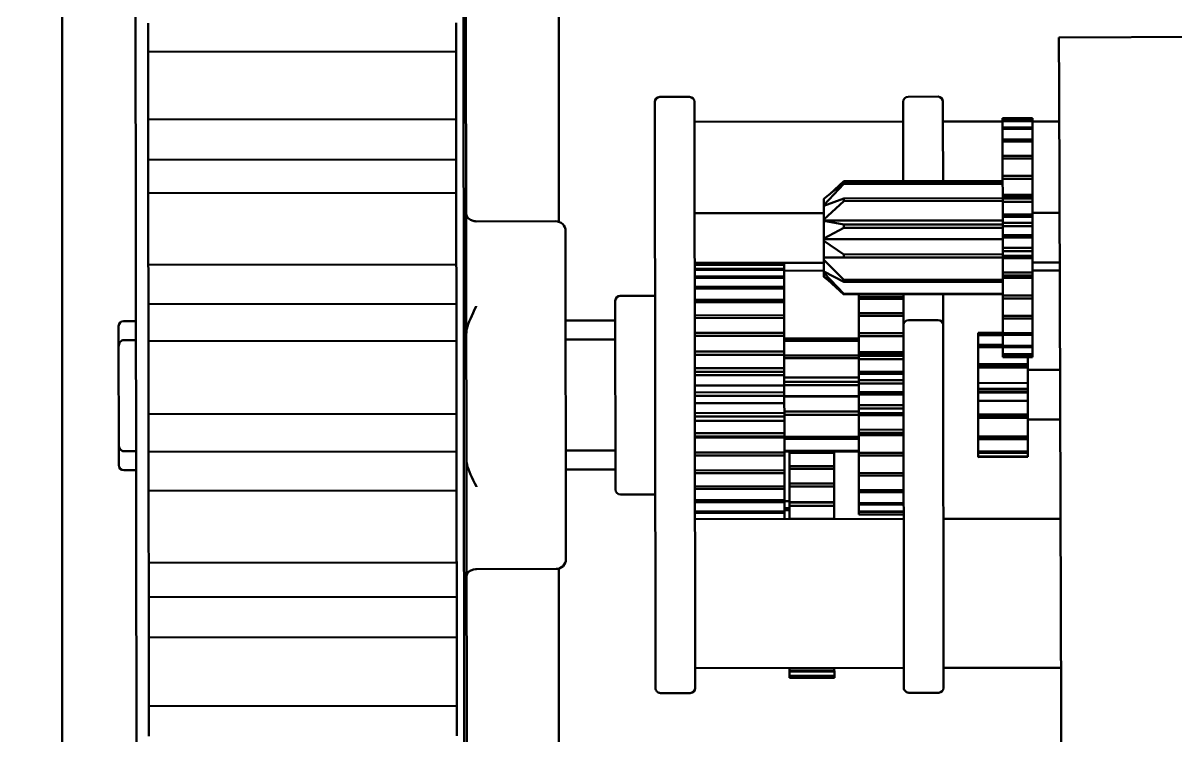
# Model space of a CAD drawing. Header units: millimetres. Extents: x 0 to 586, y -128 to 462.
# Drawn here: x 74.18 to 97.39, y 77.51 to 91.86 of the extents above; entities that cross this region are included whole.
import ezdxf

# ---------------------------------------------------------------- set-up
doc = ezdxf.new("R2010")
doc.units = ezdxf.units.MM
doc.linetypes.add('Сплошная', pattern=[0])
doc.layers.add('Viewport3ForCustomObjects_0', color=7, linetype='Continuous')
doc.layers.add('Видимый контур (ГОСТ)', color=7, linetype='Сплошная', lineweight=50)

# ---------------------------------------------------------------- blocks, each defined once
blk = doc.blocks.new('CustomObjectsInViewport3_0')
at = {"layer": 'Видимый контур (ГОСТ)', "ltscale": 1.31579}
for p, q in [((-10108, -10083), (-10108, -10043)), ((-10098, -10043), (-10098, -10059.567)), ((-10106.526, -10049.516), (-10106.496, -10076.616)), ((-10099.896, -10076.608), (-10099.926, -10049.508)), ((-10099.847, -10075.658), (-10099.875, -10050.458)), ((-10076.134, -10055.814), (-10087.934, -10055.853)), ((-10087.931, -10056.853), (-10087.934, -10055.853)), ((-10106.268, -10056.145), (-10100.068, -10056.138)), ((-10087.931, -10056.853), (-10087.889, -10069.453)), ((-10095.367, -10057.053), (-10095.967, -10057.054)), ((-10090.367, -10057.047), (-10090.967, -10057.048)), ((-10096.067, -10057.554), (-10096.067, -10057.154)), ((-10095.267, -10057.153), (-10095.267, -10057.553)), ((-10091.067, -10057.548), (-10091.067, -10057.148)), ((-10090.267, -10057.147), (-10090.267, -10057.547)), ((-10106.267, -10057.507), (-10100.067, -10057.5)), ((-10096.067, -10057.554), (-10096.055, -10068.554)), ((-10095.267, -10057.553), (-10091.067, -10057.548)), ((-10095.255, -10068.553), (-10095.267, -10057.553)), ((-10091.067, -10057.548), (-10091.066, -10058.749)), ((-10090.267, -10057.547), (-10089.067, -10057.546)), ((-10090.266, -10058.749), (-10090.267, -10057.547)), ((-10089.067, -10057.478), (-10089.067, -10057.481)), ((-10088.467, -10057.478), (-10089.067, -10057.478)), ((-10089.067, -10057.481), (-10088.467, -10057.48)), ((-10089.067, -10057.522), (-10089.067, -10057.481)), ((-10088.467, -10057.521), (-10089.067, -10057.522)), ((-10089.067, -10057.522), (-10089.067, -10057.538)), ((-10089.067, -10057.668), (-10089.067, -10057.538)), ((-10089.067, -10057.538), (-10088.467, -10057.538)), ((-10088.467, -10057.48), (-10088.467, -10057.478)), ((-10088.467, -10057.48), (-10088.467, -10057.521)), ((-10088.467, -10057.538), (-10088.467, -10057.521)), ((-10088.467, -10057.538), (-10088.467, -10057.668)), ((-10088.467, -10057.545), (-10087.929, -10057.545)), ((-10089.067, -10057.668), (-10089.067, -10057.698)), ((-10088.467, -10057.668), (-10089.067, -10057.668)), ((-10089.067, -10057.698), (-10088.467, -10057.697)), ((-10089.066, -10057.912), (-10089.067, -10057.698)), ((-10088.467, -10057.697), (-10088.467, -10057.668)), ((-10088.467, -10057.697), (-10088.466, -10057.911)), ((-10088.466, -10057.911), (-10089.066, -10057.912)), ((-10089.066, -10057.912), (-10089.066, -10057.954)), ((-10089.066, -10057.954), (-10088.466, -10057.953)), ((-10089.066, -10058.241), (-10089.066, -10057.954)), ((-10088.466, -10057.953), (-10088.466, -10057.911)), ((-10088.466, -10057.953), (-10088.466, -10058.241)), ((-10089.066, -10058.241), (-10089.066, -10058.294)), ((-10088.466, -10058.241), (-10089.066, -10058.241)), ((-10088.466, -10058.293), (-10088.466, -10058.241)), ((-10106.266, -10058.321), (-10100.066, -10058.314)), ((-10089.066, -10058.294), (-10088.466, -10058.293)), ((-10089.066, -10058.643), (-10089.066, -10058.294)), ((-10088.466, -10058.293), (-10088.466, -10058.642)), ((-10092.266, -10058.751), (-10089.066, -10058.747)), ((-10088.466, -10058.642), (-10089.066, -10058.643)), ((-10089.066, -10058.643), (-10089.066, -10058.703)), ((-10089.065, -10059.025), (-10089.066, -10058.703)), ((-10089.066, -10058.703), (-10088.466, -10058.703)), ((-10088.466, -10058.703), (-10088.466, -10058.642)), ((-10088.466, -10058.703), (-10088.465, -10059.024)), ((-10092.266, -10058.781), (-10092.665, -10059.107)), ((-10092.665, -10059.23), (-10092.265, -10058.804)), ((-10092.547, -10059.011), (-10092.266, -10058.751)), ((-10089.066, -10058.777), (-10092.266, -10058.781)), ((-10092.265, -10058.804), (-10092.266, -10058.781)), ((-10092.265, -10058.804), (-10089.065, -10058.801)), ((-10106.265, -10058.993), (-10100.065, -10058.986)), ((-10092.265, -10059.096), (-10092.665, -10059.242)), ((-10092.665, -10059.107), (-10092.665, -10059.23)), ((-10092.665, -10059.517), (-10092.265, -10059.148)), ((-10089.065, -10059.092), (-10092.265, -10059.096)), ((-10092.265, -10059.148), (-10092.265, -10059.096)), ((-10092.265, -10059.148), (-10089.065, -10059.145)), ((-10088.465, -10059.024), (-10089.065, -10059.025)), ((-10089.065, -10059.025), (-10089.065, -10059.067)), ((-10089.065, -10059.099), (-10089.065, -10059.067)), ((-10088.465, -10059.067), (-10089.065, -10059.067)), ((-10088.465, -10059.098), (-10089.065, -10059.099)), ((-10089.065, -10059.099), (-10089.065, -10059.165)), ((-10089.065, -10059.165), (-10088.465, -10059.164)), ((-10089.065, -10059.419), (-10089.065, -10059.165)), ((-10088.465, -10059.024), (-10088.465, -10059.067)), ((-10088.465, -10059.067), (-10088.465, -10059.098)), ((-10088.465, -10059.164), (-10088.465, -10059.098)), ((-10088.465, -10059.164), (-10088.465, -10059.418)), ((-10095.265, -10059.393), (-10092.665, -10059.39)), ((-10092.665, -10059.242), (-10092.665, -10059.23)), ((-10092.665, -10059.242), (-10092.665, -10059.517)), ((-10088.465, -10059.418), (-10089.065, -10059.419)), ((-10089.065, -10059.419), (-10089.065, -10059.465)), ((-10087.923, -10059.384), (-10088.465, -10059.385)), ((-10088.465, -10059.418), (-10088.465, -10059.464)), ((-10099.665, -10059.558), (-10098.065, -10059.556)), ((-10092.665, -10059.538), (-10092.665, -10059.517)), ((-10089.065, -10059.534), (-10092.665, -10059.538)), ((-10092.665, -10059.538), (-10092.665, -10059.543)), ((-10089.065, -10059.539), (-10092.665, -10059.543)), ((-10092.665, -10059.55), (-10092.665, -10059.543)), ((-10092.265, -10059.624), (-10092.665, -10059.55)), ((-10092.665, -10059.55), (-10092.664, -10059.904)), ((-10089.065, -10059.62), (-10092.265, -10059.624)), ((-10092.264, -10059.691), (-10092.265, -10059.624)), ((-10088.465, -10059.464), (-10089.065, -10059.465)), ((-10089.065, -10059.589), (-10089.065, -10059.465)), ((-10088.465, -10059.588), (-10089.065, -10059.589)), ((-10089.065, -10059.589), (-10089.065, -10059.657)), ((-10089.064, -10059.833), (-10089.065, -10059.657)), ((-10089.065, -10059.657), (-10088.465, -10059.657)), ((-10088.465, -10059.464), (-10088.465, -10059.588)), ((-10088.465, -10059.657), (-10088.465, -10059.588)), ((-10088.465, -10059.657), (-10088.464, -10059.833)), ((-10097.857, -10066.356), (-10097.864, -10059.756)), ((-10092.664, -10059.904), (-10092.264, -10059.691)), ((-10092.664, -10059.916), (-10092.664, -10059.904)), ((-10092.264, -10059.691), (-10089.065, -10059.687)), ((-10089.064, -10059.833), (-10089.064, -10059.88)), ((-10088.464, -10059.833), (-10089.064, -10059.833)), ((-10089.064, -10060.092), (-10089.064, -10059.88)), ((-10088.464, -10059.88), (-10089.064, -10059.88)), ((-10088.464, -10059.833), (-10088.464, -10059.88)), ((-10088.464, -10059.88), (-10088.464, -10060.092)), ((-10089.064, -10059.912), (-10092.664, -10059.916)), ((-10092.664, -10059.916), (-10092.664, -10059.921)), ((-10089.064, -10059.917), (-10092.664, -10059.921)), ((-10092.664, -10059.949), (-10092.664, -10059.921)), ((-10092.264, -10060.222), (-10092.664, -10059.949)), ((-10092.664, -10059.949), (-10092.664, -10060.287)), ((-10089.064, -10060.092), (-10089.064, -10060.16)), ((-10088.464, -10060.092), (-10089.064, -10060.092)), ((-10088.464, -10060.159), (-10088.464, -10060.092)), ((-10092.664, -10060.287), (-10092.264, -10060.287)), ((-10092.664, -10060.287), (-10092.664, -10060.292)), ((-10089.064, -10060.288), (-10092.664, -10060.292)), ((-10092.664, -10060.333), (-10092.664, -10060.292)), ((-10092.263, -10060.732), (-10092.664, -10060.333)), ((-10092.664, -10060.333), (-10092.664, -10060.564)), ((-10089.064, -10060.219), (-10092.264, -10060.222)), ((-10092.264, -10060.287), (-10092.264, -10060.222)), ((-10092.264, -10060.287), (-10089.064, -10060.283)), ((-10089.064, -10060.16), (-10088.464, -10060.159)), ((-10089.064, -10060.25), (-10089.064, -10060.16)), ((-10088.464, -10060.249), (-10089.064, -10060.25)), ((-10089.064, -10060.25), (-10089.064, -10060.296)), ((-10089.063, -10060.587), (-10089.064, -10060.296)), ((-10088.464, -10060.296), (-10089.064, -10060.296)), ((-10088.464, -10060.159), (-10088.464, -10060.249)), ((-10088.464, -10060.249), (-10088.464, -10060.296)), ((-10088.464, -10060.296), (-10088.463, -10060.586)), ((-10106.264, -10060.43), (-10100.064, -10060.423)), ((-10095.264, -10060.393), (-10092.664, -10060.39)), ((-10095.264, -10060.398), (-10093.464, -10060.396)), ((-10093.464, -10060.422), (-10095.264, -10060.424)), ((-10095.264, -10060.433), (-10093.464, -10060.431)), ((-10093.464, -10060.511), (-10095.264, -10060.513)), ((-10095.264, -10060.533), (-10093.464, -10060.531)), ((-10093.464, -10060.396), (-10093.464, -10060.422)), ((-10093.464, -10060.431), (-10093.464, -10060.422)), ((-10093.464, -10060.431), (-10093.464, -10060.511)), ((-10093.464, -10060.531), (-10093.464, -10060.511)), ((-10093.464, -10060.531), (-10093.463, -10060.663)), ((-10093.464, -10060.551), (-10092.664, -10060.55)), ((-10092.664, -10060.564), (-10092.263, -10060.776)), ((-10092.663, -10060.597), (-10092.664, -10060.564)), ((-10092.263, -10061.016), (-10092.663, -10060.597)), ((-10092.663, -10060.597), (-10092.663, -10060.66)), ((-10088.463, -10060.586), (-10089.063, -10060.587)), ((-10089.063, -10060.587), (-10089.063, -10060.651)), ((-10087.919, -10060.384), (-10088.464, -10060.385)), ((-10088.464, -10060.545), (-10087.919, -10060.545)), ((-10088.463, -10060.65), (-10088.463, -10060.586)), ((-10093.463, -10060.663), (-10095.263, -10060.665)), ((-10095.263, -10060.695), (-10093.463, -10060.693)), ((-10093.463, -10060.693), (-10093.463, -10060.663)), ((-10093.463, -10060.693), (-10093.463, -10060.873)), ((-10092.663, -10060.66), (-10092.263, -10061.028)), ((-10092.663, -10060.672), (-10092.663, -10060.66)), ((-10092.545, -10060.769), (-10092.663, -10060.672)), ((-10089.063, -10060.728), (-10092.263, -10060.732)), ((-10092.263, -10060.776), (-10092.263, -10060.732)), ((-10092.263, -10060.776), (-10089.063, -10060.772)), ((-10089.063, -10060.651), (-10088.463, -10060.65)), ((-10089.063, -10060.651), (-10089.063, -10060.694)), ((-10089.063, -10061.05), (-10089.063, -10060.694)), ((-10088.463, -10060.694), (-10089.063, -10060.694)), ((-10088.463, -10060.65), (-10088.463, -10060.694)), ((-10088.463, -10060.694), (-10088.463, -10061.05)), ((-10096.763, -10061.055), (-10096.063, -10061.054)), ((-10093.463, -10060.873), (-10095.263, -10060.875)), ((-10095.263, -10060.914), (-10093.463, -10060.912)), ((-10093.463, -10060.912), (-10093.463, -10060.873)), ((-10093.463, -10060.912), (-10093.463, -10061.137)), ((-10089.063, -10061.012), (-10092.263, -10061.016)), ((-10092.263, -10061.028), (-10092.263, -10061.016)), ((-10092.263, -10061.028), (-10089.063, -10061.024)), ((-10091.963, -10061.077), (-10091.963, -10061.027)), ((-10091.063, -10061.026), (-10091.063, -10061.076)), ((-10090.263, -10061.047), (-10090.263, -10061.026)), ((-10090.262, -10061.647), (-10090.263, -10061.047)), ((-10089.063, -10061.05), (-10089.063, -10061.108)), ((-10088.463, -10061.05), (-10089.063, -10061.05)), ((-10088.463, -10061.108), (-10088.463, -10061.05)), ((-10106.263, -10061.228), (-10100.063, -10061.221)), ((-10096.859, -10064.955), (-10096.863, -10061.155)), ((-10093.463, -10061.137), (-10095.263, -10061.139)), ((-10095.263, -10061.187), (-10093.463, -10061.185)), ((-10093.463, -10061.185), (-10093.463, -10061.137)), ((-10093.463, -10061.185), (-10093.463, -10061.449)), ((-10091.063, -10061.076), (-10091.963, -10061.077)), ((-10091.963, -10061.077), (-10091.963, -10061.119)), ((-10091.963, -10061.119), (-10091.063, -10061.118)), ((-10091.963, -10061.407), (-10091.963, -10061.119)), ((-10091.063, -10061.076), (-10091.063, -10061.118)), ((-10091.063, -10061.118), (-10091.063, -10061.406)), ((-10089.063, -10061.463), (-10089.063, -10061.108)), ((-10089.063, -10061.108), (-10088.463, -10061.108)), ((-10088.463, -10061.108), (-10088.463, -10061.462)), ((-10093.463, -10061.449), (-10095.263, -10061.451)), ((-10095.262, -10061.505), (-10093.462, -10061.503)), ((-10093.462, -10061.503), (-10093.463, -10061.449)), ((-10093.462, -10061.503), (-10093.462, -10061.799)), ((-10091.063, -10061.406), (-10091.963, -10061.407)), ((-10091.963, -10061.407), (-10091.963, -10061.459)), ((-10091.963, -10061.459), (-10091.063, -10061.458)), ((-10091.962, -10061.809), (-10091.963, -10061.459)), ((-10091.063, -10061.406), (-10091.063, -10061.458)), ((-10091.063, -10061.458), (-10091.062, -10061.648)), ((-10088.463, -10061.462), (-10089.063, -10061.463)), ((-10089.063, -10061.463), (-10089.062, -10061.512)), ((-10089.062, -10061.512), (-10088.462, -10061.511)), ((-10089.062, -10061.807), (-10089.062, -10061.512)), ((-10088.462, -10061.511), (-10088.463, -10061.462)), ((-10088.462, -10061.511), (-10088.462, -10061.806)), ((-10106.862, -10062.086), (-10106.862, -10061.666)), ((-10106.512, -10061.566), (-10106.762, -10061.566)), ((-10096.862, -10061.555), (-10097.862, -10061.556)), ((-10091.062, -10062.048), (-10091.062, -10061.648)), ((-10090.362, -10061.547), (-10090.962, -10061.548)), ((-10090.262, -10061.647), (-10090.262, -10062.047)), ((-10106.762, -10061.948), (-10106.512, -10061.948)), ((-10106.262, -10061.971), (-10100.062, -10061.964)), ((-10097.862, -10061.938), (-10096.862, -10061.937)), ((-10093.462, -10061.799), (-10095.262, -10061.801)), ((-10095.262, -10061.862), (-10093.462, -10061.86)), ((-10093.462, -10061.86), (-10093.462, -10061.799)), ((-10093.462, -10061.86), (-10093.462, -10062.174)), ((-10093.462, -10061.914), (-10091.962, -10061.913)), ((-10091.962, -10061.943), (-10093.462, -10061.944)), ((-10093.462, -10061.968), (-10091.962, -10061.966)), ((-10091.062, -10061.808), (-10091.962, -10061.809)), ((-10091.962, -10061.809), (-10091.962, -10061.869)), ((-10091.962, -10061.869), (-10091.062, -10061.868)), ((-10091.962, -10062.19), (-10091.962, -10061.869)), ((-10089.562, -10061.804), (-10089.562, -10061.811)), ((-10089.062, -10061.804), (-10089.562, -10061.804)), ((-10089.562, -10061.823), (-10089.562, -10061.811)), ((-10089.562, -10061.811), (-10089.062, -10061.811)), ((-10089.562, -10061.823), (-10089.562, -10061.835)), ((-10089.562, -10061.823), (-10089.062, -10061.823)), ((-10089.562, -10061.835), (-10089.562, -10061.847)), ((-10089.062, -10061.835), (-10089.562, -10061.835)), ((-10089.562, -10062.044), (-10089.562, -10061.847)), ((-10089.562, -10061.847), (-10089.062, -10061.847)), ((-10088.462, -10061.806), (-10089.062, -10061.807)), ((-10089.062, -10061.807), (-10089.062, -10061.845)), ((-10089.062, -10061.845), (-10088.462, -10061.844)), ((-10089.062, -10062.066), (-10089.062, -10061.845)), ((-10088.462, -10061.844), (-10088.462, -10061.806)), ((-10088.462, -10061.844), (-10088.462, -10062.066)), ((-10106.86, -10064.046), (-10106.862, -10062.086)), ((-10093.462, -10062.174), (-10095.262, -10062.176)), ((-10093.462, -10062.181), (-10095.262, -10062.183)), ((-10093.462, -10062.174), (-10093.462, -10062.181)), ((-10093.462, -10062.246), (-10093.462, -10062.181)), ((-10091.062, -10062.189), (-10091.962, -10062.19)), ((-10091.962, -10062.19), (-10091.962, -10062.233)), ((-10091.062, -10062.048), (-10091.055, -10068.548)), ((-10090.255, -10068.547), (-10090.262, -10062.047)), ((-10089.562, -10062.044), (-10089.562, -10062.045)), ((-10089.062, -10062.044), (-10089.562, -10062.044)), ((-10089.562, -10062.045), (-10089.562, -10062.075)), ((-10089.562, -10062.045), (-10089.062, -10062.045)), ((-10089.562, -10062.075), (-10089.562, -10062.091)), ((-10089.062, -10062.075), (-10089.562, -10062.075)), ((-10089.562, -10062.091), (-10089.062, -10062.09)), ((-10089.561, -10062.433), (-10089.562, -10062.091)), ((-10089.062, -10062.066), (-10089.062, -10062.092)), ((-10088.462, -10062.066), (-10089.062, -10062.066)), ((-10089.062, -10062.092), (-10088.462, -10062.091)), ((-10089.062, -10062.231), (-10089.062, -10062.092)), ((-10088.462, -10062.091), (-10088.462, -10062.066)), ((-10088.462, -10062.091), (-10088.462, -10062.23)), ((-10095.262, -10062.248), (-10093.462, -10062.246)), ((-10093.462, -10062.246), (-10093.461, -10062.512)), ((-10091.962, -10062.258), (-10093.462, -10062.26)), ((-10093.462, -10062.312), (-10091.962, -10062.31)), ((-10091.062, -10062.232), (-10091.962, -10062.233)), ((-10091.962, -10062.264), (-10091.962, -10062.233)), ((-10091.062, -10062.263), (-10091.962, -10062.264)), ((-10091.962, -10062.264), (-10091.962, -10062.33)), ((-10091.962, -10062.33), (-10091.062, -10062.329)), ((-10091.961, -10062.584), (-10091.962, -10062.33)), ((-10088.561, -10062.432), (-10089.561, -10062.433)), ((-10089.561, -10062.433), (-10089.561, -10062.44)), ((-10089.561, -10062.44), (-10088.561, -10062.439)), ((-10089.561, -10062.44), (-10089.561, -10062.483)), ((-10088.462, -10062.23), (-10089.062, -10062.231)), ((-10089.062, -10062.231), (-10089.062, -10062.243)), ((-10089.062, -10062.243), (-10088.462, -10062.242)), ((-10089.062, -10062.293), (-10089.062, -10062.243)), ((-10088.462, -10062.292), (-10089.062, -10062.293)), ((-10088.562, -10062.292), (-10088.561, -10062.432)), ((-10088.561, -10062.439), (-10088.561, -10062.432)), ((-10088.561, -10062.482), (-10088.561, -10062.439)), ((-10088.462, -10062.242), (-10088.462, -10062.23)), ((-10088.462, -10062.242), (-10088.462, -10062.292)), ((-10093.461, -10062.512), (-10095.261, -10062.514)), ((-10093.461, -10062.584), (-10095.261, -10062.586)), ((-10095.261, -10062.654), (-10093.461, -10062.652)), ((-10093.461, -10062.512), (-10093.461, -10062.584)), ((-10093.461, -10062.652), (-10093.461, -10062.584)), ((-10093.461, -10062.652), (-10093.461, -10062.863)), ((-10091.061, -10062.583), (-10091.961, -10062.584)), ((-10091.961, -10062.584), (-10091.961, -10062.63)), ((-10091.061, -10062.629), (-10091.961, -10062.63)), ((-10091.961, -10062.755), (-10091.961, -10062.63)), ((-10088.561, -10062.482), (-10089.561, -10062.483)), ((-10089.561, -10062.483), (-10089.561, -10062.499)), ((-10089.561, -10062.499), (-10088.561, -10062.498)), ((-10089.561, -10062.812), (-10089.561, -10062.499)), ((-10088.561, -10062.498), (-10088.561, -10062.482)), ((-10088.561, -10062.498), (-10088.561, -10062.811)), ((-10088.561, -10062.545), (-10087.912, -10062.545)), ((-10093.461, -10062.863), (-10095.261, -10062.865)), ((-10091.961, -10062.699), (-10093.461, -10062.701)), ((-10091.961, -10062.704), (-10093.461, -10062.706)), ((-10091.961, -10062.786), (-10093.461, -10062.787)), ((-10093.461, -10062.855), (-10091.961, -10062.853)), ((-10093.461, -10062.863), (-10093.461, -10062.999)), ((-10091.061, -10062.754), (-10091.961, -10062.755)), ((-10091.961, -10062.755), (-10091.961, -10062.823)), ((-10091.961, -10062.823), (-10091.061, -10062.822)), ((-10091.961, -10062.999), (-10091.961, -10062.823)), ((-10088.561, -10062.811), (-10089.561, -10062.812)), ((-10089.561, -10062.928), (-10089.561, -10062.812)), ((-10088.561, -10062.811), (-10088.561, -10062.927)), ((-10093.461, -10062.999), (-10095.261, -10063.001)), ((-10095.261, -10063.069), (-10093.461, -10063.067)), ((-10093.461, -10063.067), (-10093.461, -10062.999)), ((-10093.461, -10063.067), (-10093.461, -10063.219)), ((-10091.961, -10063.077), (-10093.461, -10063.079)), ((-10091.961, -10063.083), (-10093.461, -10063.085)), ((-10091.061, -10062.998), (-10091.961, -10062.999)), ((-10091.961, -10062.999), (-10091.961, -10063.046)), ((-10091.061, -10063.045), (-10091.961, -10063.046)), ((-10091.96, -10063.258), (-10091.961, -10063.046)), ((-10088.561, -10062.927), (-10089.561, -10062.928)), ((-10089.561, -10062.928), (-10089.561, -10062.94)), ((-10089.561, -10062.94), (-10088.561, -10062.939)), ((-10089.561, -10062.94), (-10089.561, -10062.989)), ((-10088.561, -10062.988), (-10089.561, -10062.989)), ((-10089.561, -10062.989), (-10089.561, -10063.003)), ((-10089.561, -10063.003), (-10088.561, -10063.002)), ((-10089.561, -10063.174), (-10089.561, -10063.003)), ((-10088.561, -10062.939), (-10088.561, -10062.927)), ((-10088.561, -10062.988), (-10088.561, -10062.939)), ((-10088.561, -10063.002), (-10088.561, -10062.988)), ((-10088.561, -10063.002), (-10088.561, -10063.173)), ((-10093.461, -10063.219), (-10095.261, -10063.221)), ((-10093.461, -10063.219), (-10093.46, -10063.415)), ((-10091.96, -10063.384), (-10093.46, -10063.386)), ((-10091.06, -10063.257), (-10091.96, -10063.258)), ((-10091.96, -10063.258), (-10091.96, -10063.326)), ((-10091.96, -10063.326), (-10091.06, -10063.325)), ((-10091.96, -10063.416), (-10091.96, -10063.326)), ((-10088.561, -10063.173), (-10089.561, -10063.174)), ((-10089.56, -10063.443), (-10089.561, -10063.174)), ((-10088.561, -10063.173), (-10088.56, -10063.442)), ((-10106.26, -10063.438), (-10100.06, -10063.431)), ((-10093.46, -10063.415), (-10095.26, -10063.417)), ((-10095.26, -10063.485), (-10093.46, -10063.483)), ((-10093.46, -10063.571), (-10095.26, -10063.573)), ((-10093.46, -10063.483), (-10093.46, -10063.415)), ((-10093.46, -10063.45), (-10091.96, -10063.449)), ((-10091.96, -10063.453), (-10093.46, -10063.455)), ((-10093.46, -10063.483), (-10093.46, -10063.571)), ((-10093.46, -10063.571), (-10093.46, -10063.822)), ((-10091.06, -10063.415), (-10091.96, -10063.416)), ((-10091.96, -10063.416), (-10091.96, -10063.462)), ((-10091.06, -10063.461), (-10091.96, -10063.462)), ((-10091.96, -10063.752), (-10091.96, -10063.462)), ((-10088.56, -10063.442), (-10089.56, -10063.443)), ((-10089.56, -10063.443), (-10089.56, -10063.459)), ((-10089.56, -10063.459), (-10088.56, -10063.458)), ((-10089.56, -10063.459), (-10089.56, -10063.504)), ((-10088.56, -10063.503), (-10089.56, -10063.504)), ((-10089.56, -10063.504), (-10089.56, -10063.514)), ((-10089.56, -10063.514), (-10088.56, -10063.512)), ((-10089.56, -10063.889), (-10089.56, -10063.514)), ((-10088.56, -10063.458), (-10088.56, -10063.442)), ((-10088.56, -10063.503), (-10088.56, -10063.458)), ((-10088.56, -10063.512), (-10088.56, -10063.503)), ((-10088.56, -10063.512), (-10088.56, -10063.888)), ((-10088.56, -10063.545), (-10087.909, -10063.545)), ((-10093.46, -10063.822), (-10095.26, -10063.824)), ((-10093.46, -10063.888), (-10093.46, -10063.822)), ((-10091.06, -10063.751), (-10091.96, -10063.752)), ((-10091.96, -10063.752), (-10091.96, -10063.816)), ((-10091.96, -10063.816), (-10091.06, -10063.815)), ((-10091.96, -10063.816), (-10091.96, -10063.86)), ((-10106.859, -10064.466), (-10106.86, -10064.046)), ((-10095.26, -10063.89), (-10093.46, -10063.888)), ((-10093.46, -10063.91), (-10095.26, -10063.912)), ((-10093.46, -10063.888), (-10093.46, -10063.91)), ((-10091.96, -10063.894), (-10093.46, -10063.896)), ((-10093.46, -10063.91), (-10093.459, -10064.21)), ((-10093.46, -10063.94), (-10091.96, -10063.938)), ((-10091.06, -10063.859), (-10091.96, -10063.86)), ((-10091.959, -10064.216), (-10091.96, -10063.86)), ((-10088.56, -10063.888), (-10089.56, -10063.889)), ((-10089.56, -10063.889), (-10089.56, -10063.906)), ((-10089.56, -10063.906), (-10088.56, -10063.905)), ((-10089.56, -10063.906), (-10089.56, -10063.94)), ((-10088.56, -10063.939), (-10089.56, -10063.94)), ((-10089.56, -10063.94), (-10089.56, -10063.944)), ((-10089.56, -10063.944), (-10088.56, -10063.942)), ((-10089.559, -10064.19), (-10089.56, -10063.944)), ((-10088.56, -10063.905), (-10088.56, -10063.888)), ((-10088.56, -10063.939), (-10088.56, -10063.905)), ((-10088.56, -10063.942), (-10088.56, -10063.939)), ((-10088.56, -10063.942), (-10088.559, -10064.189)), ((-10106.509, -10064.184), (-10106.759, -10064.184)), ((-10106.259, -10064.195), (-10100.059, -10064.188)), ((-10096.859, -10064.173), (-10097.859, -10064.174)), ((-10093.459, -10064.21), (-10095.259, -10064.212)), ((-10095.259, -10064.274), (-10093.459, -10064.272)), ((-10091.959, -10064.178), (-10093.459, -10064.18)), ((-10093.459, -10064.191), (-10091.959, -10064.19)), ((-10093.459, -10064.272), (-10093.459, -10064.21)), ((-10093.459, -10064.272), (-10093.459, -10064.57)), ((-10093.359, -10064.191), (-10093.359, -10064.222)), ((-10093.359, -10064.222), (-10092.459, -10064.221)), ((-10093.359, -10064.486), (-10093.359, -10064.222)), ((-10092.459, -10064.221), (-10092.459, -10064.19)), ((-10092.459, -10064.221), (-10092.459, -10064.485)), ((-10091.059, -10064.215), (-10091.959, -10064.216)), ((-10091.959, -10064.216), (-10091.959, -10064.274)), ((-10091.959, -10064.274), (-10091.059, -10064.273)), ((-10091.959, -10064.628), (-10091.959, -10064.274)), ((-10088.559, -10064.189), (-10089.559, -10064.19)), ((-10089.559, -10064.19), (-10089.559, -10064.204)), ((-10089.559, -10064.204), (-10088.559, -10064.203)), ((-10089.559, -10064.204), (-10089.559, -10064.222)), ((-10088.559, -10064.221), (-10089.559, -10064.222)), ((-10089.559, -10064.294), (-10089.559, -10064.222)), ((-10088.559, -10064.292), (-10089.559, -10064.294)), ((-10089.559, -10064.294), (-10089.559, -10064.302)), ((-10089.559, -10064.302), (-10088.559, -10064.301)), ((-10088.559, -10064.203), (-10088.559, -10064.189)), ((-10088.559, -10064.221), (-10088.559, -10064.203)), ((-10088.559, -10064.221), (-10088.559, -10064.292)), ((-10088.559, -10064.301), (-10088.559, -10064.292)), ((-10092.459, -10064.485), (-10093.359, -10064.486)), ((-10093.359, -10064.486), (-10093.359, -10064.541)), ((-10093.359, -10064.541), (-10092.459, -10064.54)), ((-10093.359, -10064.837), (-10093.359, -10064.541)), ((-10092.459, -10064.54), (-10092.459, -10064.485)), ((-10092.459, -10064.54), (-10092.459, -10064.836)), ((-10106.509, -10064.566), (-10106.759, -10064.566)), ((-10096.859, -10064.555), (-10097.859, -10064.556)), ((-10093.459, -10064.57), (-10095.259, -10064.572)), ((-10095.259, -10064.628), (-10093.459, -10064.626)), ((-10093.459, -10064.626), (-10093.459, -10064.57)), ((-10093.459, -10064.626), (-10093.459, -10064.892)), ((-10091.059, -10064.627), (-10091.959, -10064.628)), ((-10091.959, -10064.628), (-10091.959, -10064.678)), ((-10091.959, -10064.678), (-10091.059, -10064.677)), ((-10091.959, -10064.972), (-10091.959, -10064.678)), ((-10106.259, -10064.985), (-10100.059, -10064.978)), ((-10093.459, -10064.892), (-10095.259, -10064.894)), ((-10095.259, -10064.944), (-10093.459, -10064.942)), ((-10093.459, -10064.942), (-10093.459, -10064.892)), ((-10093.459, -10064.942), (-10093.458, -10065.169)), ((-10092.459, -10064.836), (-10093.359, -10064.837)), ((-10093.359, -10064.837), (-10093.359, -10064.897)), ((-10093.359, -10064.897), (-10092.459, -10064.896)), ((-10093.358, -10065.211), (-10093.359, -10064.897)), ((-10092.459, -10064.896), (-10092.459, -10064.836)), ((-10092.459, -10064.896), (-10092.458, -10065.21)), ((-10091.059, -10064.971), (-10091.959, -10064.972)), ((-10091.959, -10064.972), (-10091.959, -10065.01)), ((-10091.959, -10065.01), (-10091.059, -10065.009)), ((-10091.958, -10065.232), (-10091.959, -10065.01)), ((-10096.758, -10065.055), (-10096.058, -10065.054)), ((-10093.458, -10065.169), (-10095.258, -10065.172)), ((-10095.258, -10065.213), (-10093.458, -10065.211)), ((-10093.458, -10065.211), (-10093.458, -10065.169)), ((-10093.458, -10065.192), (-10093.358, -10065.192)), ((-10093.458, -10065.211), (-10093.458, -10065.394)), ((-10092.458, -10065.21), (-10093.358, -10065.211)), ((-10093.358, -10065.219), (-10093.358, -10065.211)), ((-10092.458, -10065.218), (-10093.358, -10065.219)), ((-10093.358, -10065.219), (-10093.358, -10065.283)), ((-10092.458, -10065.21), (-10092.458, -10065.218)), ((-10092.458, -10065.282), (-10092.458, -10065.218)), ((-10091.058, -10065.231), (-10091.958, -10065.232)), ((-10091.958, -10065.232), (-10091.958, -10065.258)), ((-10093.458, -10065.394), (-10095.258, -10065.396)), ((-10095.258, -10065.429), (-10093.458, -10065.427)), ((-10093.358, -10065.331), (-10093.458, -10065.331)), ((-10093.458, -10065.37), (-10093.358, -10065.37)), ((-10093.458, -10065.427), (-10093.458, -10065.394)), ((-10093.458, -10065.427), (-10093.458, -10065.551)), ((-10093.358, -10065.283), (-10092.458, -10065.282)), ((-10093.358, -10065.549), (-10093.358, -10065.283)), ((-10092.458, -10065.282), (-10092.458, -10065.548)), ((-10091.958, -10065.258), (-10091.058, -10065.257)), ((-10091.958, -10065.397), (-10091.958, -10065.258)), ((-10091.058, -10065.396), (-10091.958, -10065.397)), ((-10091.958, -10065.397), (-10091.958, -10065.408)), ((-10091.958, -10065.408), (-10091.058, -10065.407)), ((-10091.958, -10065.459), (-10091.958, -10065.408)), ((-10091.058, -10065.458), (-10091.958, -10065.459)), ((-10095.258, -10065.553), (-10091.058, -10065.548)), ((-10092.458, -10065.548), (-10093.358, -10065.549)), ((-10093.358, -10065.551), (-10093.358, -10065.549)), ((-10092.458, -10065.548), (-10092.458, -10065.55)), ((-10090.258, -10065.547), (-10087.902, -10065.545)), ((-10106.257, -10066.434), (-10100.057, -10066.427)), ((-10099.657, -10066.558), (-10098.057, -10066.556)), ((-10098, -10066.548), (-10098, -10083)), ((-10106.256, -10067.125), (-10100.056, -10067.118)), ((-10106.255, -10067.937), (-10100.055, -10067.93)), ((-10096.054, -10068.954), (-10096.055, -10068.554)), ((-10095.255, -10068.553), (-10091.055, -10068.548)), ((-10095.255, -10068.553), (-10095.254, -10068.953)), ((-10093.355, -10068.599), (-10093.355, -10068.551)), ((-10092.455, -10068.598), (-10093.355, -10068.599)), ((-10093.355, -10068.599), (-10093.354, -10068.622)), ((-10093.354, -10068.622), (-10092.454, -10068.621)), ((-10093.354, -10068.705), (-10093.354, -10068.622)), ((-10092.454, -10068.704), (-10093.354, -10068.705)), ((-10093.354, -10068.705), (-10093.354, -10068.717)), ((-10093.354, -10068.717), (-10092.454, -10068.716)), ((-10093.354, -10068.746), (-10093.354, -10068.717)), ((-10092.455, -10068.55), (-10092.455, -10068.598)), ((-10092.454, -10068.621), (-10092.455, -10068.598)), ((-10092.454, -10068.621), (-10092.454, -10068.704)), ((-10092.454, -10068.716), (-10092.454, -10068.704)), ((-10092.454, -10068.716), (-10092.454, -10068.745)), ((-10091.054, -10068.948), (-10091.055, -10068.548)), ((-10090.255, -10068.547), (-10087.892, -10068.545)), ((-10090.255, -10068.547), (-10090.254, -10068.947)), ((-10092.454, -10068.745), (-10093.354, -10068.746)), ((-10093.354, -10068.746), (-10093.354, -10068.747)), ((-10093.354, -10068.747), (-10092.454, -10068.746)), ((-10092.454, -10068.746), (-10092.454, -10068.745)), ((-10095.954, -10069.054), (-10095.354, -10069.053)), ((-10090.954, -10069.048), (-10090.354, -10069.047)), ((-10106.254, -10069.321), (-10100.054, -10069.314)), ((-10087.886, -10070.453), (-10087.889, -10069.453))]:
    blk.add_line(p, q, dxfattribs=at)
for radius in [56.5, 55]:
    blk.add_circle((-10063, -10063), radius, dxfattribs=at)
for centre, start, end in [((-10095.967, -10057.154), 90.0643, 180.0643), ((-10095.367, -10057.153), 0.0643, 90.0643), ((-10090.967, -10057.148), 90.0643, 180.0643), ((-10090.962, -10061.648), 90.0643, 180.0643), ((-10090.362, -10061.647), 0.0643, 90.0643), ((-10095.954, -10068.954), 180.0643, 270.0643), ((-10095.354, -10068.953), 270.0643, 0.0643), ((-10090.954, -10068.948), 180.0643, 270.0643), ((-10090.354, -10068.947), 270.0643, 0.0643)]:
    blk.add_arc(centre, 0.1, start, end, dxfattribs=at)
at = {"layer": 'Видимый контур (ГОСТ)', "ltscale": 1.31579, "extrusion": (0, 0, -1)}
for centre, radius, start, end in [((10090.367, -10057.147), 0.1, 89.9357, 179.9357), ((10099.665, -10059.358), 0.2, 269.9357, 282.5162), ((10098.064, -10059.756), 0.2, 89.9357, 179.9357), ((10096.763, -10061.155), 0.1, 359.9357, 89.9357), ((10106.762, -10061.666), 0.1, 359.9357, 89.9357), ((10106.759, -10064.466), 0.1, 269.9357, 359.9357), ((10096.759, -10064.955), 0.1, 269.9357, 359.9357), ((10098.057, -10066.356), 0.2, 179.9357, 269.9357), ((10099.657, -10066.758), 0.2, 84.1058, 89.9357)]:
    blk.add_arc(centre, radius, start, end, dxfattribs=at)
at = {"layer": 'Видимый контур (ГОСТ)', "ltscale": 1.31579}
for points, degree in [([(-10106.268, -10056.145), (-10106.269, -10055.994), (-10106.269, -10055.801), (-10106.269, -10055.566)], 3), ([(-10100.068, -10056.138), (-10100.069, -10055.987), (-10100.069, -10055.794), (-10100.069, -10055.559)], 3), ([(-10106.267, -10057.507), (-10106.268, -10056.64), (-10106.268, -10056.145)], 2), ([(-10100.067, -10057.5), (-10100.068, -10056.633), (-10100.068, -10056.138)], 2), ([(-10106.266, -10058.321), (-10106.266, -10058.076), (-10106.267, -10057.805), (-10106.267, -10057.507)], 3), ([(-10100.066, -10058.314), (-10100.066, -10058.069), (-10100.067, -10057.798), (-10100.067, -10057.5)], 3), ([(-10106.265, -10058.993), (-10106.266, -10058.795), (-10106.266, -10058.571), (-10106.266, -10058.321)], 3), ([(-10100.065, -10058.986), (-10100.066, -10058.788), (-10100.066, -10058.564), (-10100.066, -10058.314)], 3), ([(-10106.264, -10060.43), (-10106.265, -10059.611), (-10106.265, -10058.993)], 2), ([(-10100.064, -10060.423), (-10100.065, -10059.605), (-10100.065, -10058.986)], 2), ([(-10106.263, -10061.228), (-10106.263, -10060.973), (-10106.263, -10060.707), (-10106.264, -10060.43)], 3), ([(-10100.063, -10061.221), (-10100.063, -10060.966), (-10100.063, -10060.7), (-10100.064, -10060.423)], 3), ([(-10106.262, -10061.971), (-10106.262, -10061.734), (-10106.262, -10061.486), (-10106.263, -10061.228)], 3), ([(-10100.062, -10061.964), (-10100.062, -10061.727), (-10100.062, -10061.479), (-10100.063, -10061.221)], 3), ([(-10106.26, -10063.438), (-10106.261, -10062.694), (-10106.262, -10061.971)], 2), ([(-10100.06, -10063.431), (-10100.061, -10062.687), (-10100.062, -10061.964)], 2), ([(-10106.259, -10064.195), (-10106.26, -10063.936), (-10106.26, -10063.684), (-10106.26, -10063.438)], 3), ([(-10100.059, -10064.188), (-10100.06, -10063.929), (-10100.06, -10063.677), (-10100.06, -10063.431)], 3), ([(-10106.259, -10064.985), (-10106.259, -10064.715), (-10106.259, -10064.452), (-10106.259, -10064.195)], 3), ([(-10100.059, -10064.978), (-10100.059, -10064.708), (-10100.059, -10064.445), (-10100.059, -10064.188)], 3), ([(-10106.257, -10066.434), (-10106.258, -10065.788), (-10106.259, -10064.985)], 2), ([(-10100.057, -10066.427), (-10100.058, -10065.781), (-10100.059, -10064.978)], 2), ([(-10106.256, -10067.125), (-10106.256, -10066.872), (-10106.257, -10066.642), (-10106.257, -10066.434)], 3), ([(-10100.056, -10067.118), (-10100.056, -10066.865), (-10100.057, -10066.635), (-10100.057, -10066.427)], 3), ([(-10106.255, -10067.937), (-10106.256, -10067.643), (-10106.256, -10067.373), (-10106.256, -10067.125)], 3), ([(-10100.055, -10067.93), (-10100.056, -10067.636), (-10100.056, -10067.366), (-10100.056, -10067.118)], 3), ([(-10106.254, -10069.321), (-10106.254, -10068.795), (-10106.255, -10067.937)], 2), ([(-10100.054, -10069.314), (-10100.054, -10068.788), (-10100.055, -10067.93)], 2), ([(-10106.253, -10069.925), (-10106.253, -10069.685), (-10106.254, -10069.484), (-10106.254, -10069.321)], 3), ([(-10100.053, -10069.918), (-10100.053, -10069.678), (-10100.054, -10069.477), (-10100.054, -10069.314)], 3)]:
    blk.add_open_spline(points, degree=degree, dxfattribs=at)
for points, knots in [([(-10099.865, -10059.407), (-10099.865, -10059.422), (-10099.861, -10059.438), (-10099.827, -10059.512), (-10099.751, -10059.552), (-10099.666, -10059.56), (-10099.665, -10059.56), (-10099.665, -10059.56)], [0.25219158, 0.25219158, 0.25219158, 0.25219158, 0.27009265, 0.27009265, 0.33844297, 0.33844297, 0.33898014, 0.33898014, 0.33898014, 0.33898014]), ([(-10099.862, -10061.808), (-10099.862, -10061.783), (-10099.859, -10061.755), (-10099.824, -10061.601), (-10099.748, -10061.45), (-10099.664, -10061.267), (-10099.663, -10061.265), (-10099.663, -10061.264)], [-0.08625131, -0.08625131, -0.08625131, -0.08625131, -0.06835027, -0.06835027, 0, 0, 0.00053717, 0.00053717, 0.00053717, 0.00053717]), ([(-10106.862, -10062.086), (-10106.862, -10062.067), (-10106.858, -10062.044), (-10106.847, -10062.011), (-10106.838, -10061.994), (-10106.82, -10061.972), (-10106.808, -10061.962), (-10106.786, -10061.951), (-10106.773, -10061.948), (-10106.762, -10061.948)], [0.05492321, 0.05492321, 0.05492321, 0.05492321, 0.06071467, 0.06071467, 0.06547337, 0.06547337, 0.06937512, 0.06937512, 0.07271419, 0.07271419, 0.07271419, 0.07271419]), ([(-10106.759, -10064.184), (-10106.771, -10064.184), (-10106.784, -10064.181), (-10106.805, -10064.17), (-10106.817, -10064.16), (-10106.836, -10064.138), (-10106.845, -10064.121), (-10106.856, -10064.088), (-10106.86, -10064.065), (-10106.86, -10064.046)], [0.07271419, 0.07271419, 0.07271419, 0.07271419, 0.07605325, 0.07605325, 0.07995501, 0.07995501, 0.0847137, 0.0847137, 0.09050516, 0.09050516, 0.09050516, 0.09050516]), ([(-10099.859, -10064.367), (-10099.859, -10064.392), (-10099.856, -10064.419), (-10099.821, -10064.57), (-10099.745, -10064.719), (-10099.66, -10064.9), (-10099.659, -10064.901), (-10099.659, -10064.903)], [0.2521914, 0.2521914, 0.2521914, 0.2521914, 0.27009246, 0.27009246, 0.33844275, 0.33844275, 0.33897991, 0.33897991, 0.33897991, 0.33897991]), ([(-10099.857, -10066.699), (-10099.857, -10066.684), (-10099.853, -10066.669), (-10099.819, -10066.598), (-10099.743, -10066.561), (-10099.658, -10066.558), (-10099.657, -10066.558), (-10099.657, -10066.558)], [-0.08625134, -0.08625134, -0.08625134, -0.08625134, -0.06835029, -0.06835029, 0, 0, 0.00053717, 0.00053717, 0.00053717, 0.00053717])]:
    blk.add_open_spline(points, degree=3, knots=knots, dxfattribs=at)

msp = doc.modelspace()

# ---------------------------------------------------------------- block references
at = {"layer": 'Viewport3ForCustomObjects_0'}
msp.add_blockref('CustomObjectsInViewport3_0', (10182.966, 10147.43), dxfattribs=at)

doc.saveas('drawing.dxf')
